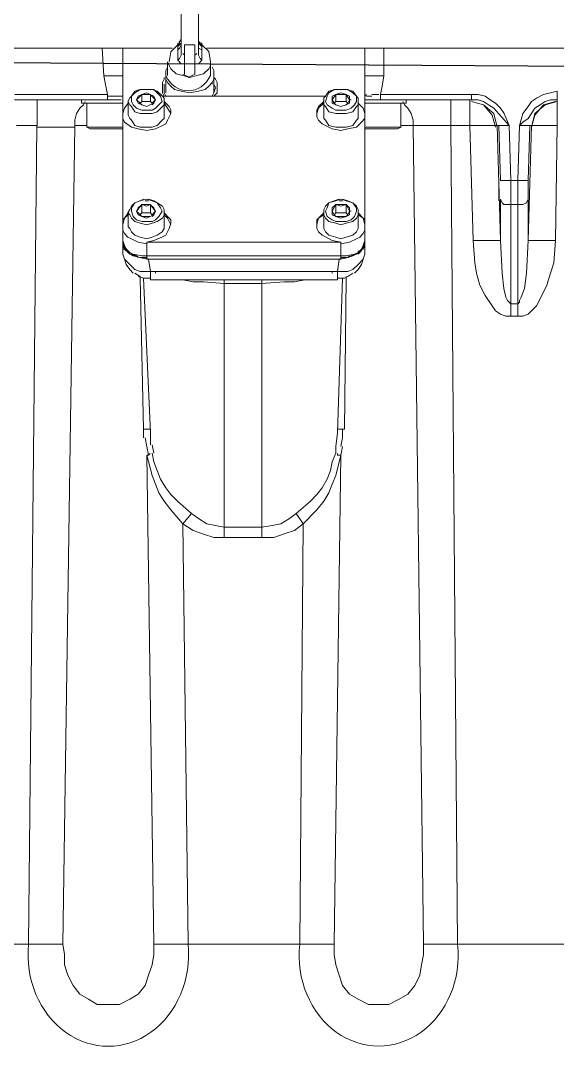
# Model space of a CAD drawing. Header units: inches. Extents: x 16065 to 240872, y 14603 to 37076.
# Drawn here: x 31648 to 31866.3, y 18579.4 to 19001.5 of the extents above; entities that cross this region are included whole.
import ezdxf

# ---------------------------------------------------------------- set-up
doc = ezdxf.new("R2010")
doc.units = ezdxf.units.IN
doc.header["$MEASUREMENT"] = 0
doc.linetypes.add('HIDDEN2', pattern=[0.1875, 0.125, -0.0625])
doc.layers.add('1', color=3, linetype='Continuous')
doc.layers.add('Dim', color=6, linetype='Continuous', lineweight=13)
doc.layers.add('hatch', color=8, linetype='Continuous', lineweight=9)
doc.styles.get("Standard").update_dxf_attribs({"font": 'arial.ttf'})
doc.dimstyles.get("Standard").update_dxf_attribs({"dimtxt": 0.18, "dimasz": 0.18, "dimexe": 0.18, "dimexo": 0.0625, "dimgap": 0.09, "dimtad": 0, "dimtih": 1, "dimtoh": 1, "dimdec": 4, "dimzin": 0, "dimdsep": 46, "dimtxsty": 'Standard', "dimcen": 0.09, "dimadec": 0, "dimazin": 0, "dimtfac": 1, "dimtdec": 4, "dimtofl": 0, "dimtmove": 0, "dimatfit": 3, "dimfxl": 1, "dimtolj": 1, "dimtzin": 0, "dimarcsym": 0})

# ---------------------------------------------------------------- blocks, each defined once
blk = doc.blocks.new('5')
at = {"layer": '1', "lineweight": 9}
for p, q in [((226.13024, -22.16889), (226.13024, -22.13714)), ((226.13659, -22.13714), (226.13659, -22.16889)), ((226.13024, -22.16191), (226.13024, -22.16254)), ((226.13024, -22.16254), (226.13024, -22.16317)), ((226.13659, -22.16254), (226.13659, -22.16191)), ((226.13659, -22.16317), (226.13659, -22.16254)), ((226.10103, -22.16637), (225.45897, -22.16637)), ((225.57644, -22.16637), (226.12707, -22.16637)), ((226.10167, -22.17651), (226.10103, -22.16637)), ((226.10801, -22.16637), (226.10864, -22.16637)), ((226.10864, -22.16637), (226.10864, -22.19048)), ((226.12897, -22.16507), (226.12643, -22.16764)), ((226.13024, -22.16445), (226.12897, -22.16506)), ((226.1296, -22.16446), (226.12897, -22.16446)), ((226.12897, -22.16446), (226.12897, -22.16507)), ((226.12897, -22.16572), (226.13024, -22.16446)), ((226.12897, -22.16507), (226.12897, -22.16507)), ((226.12897, -22.16701), (226.12897, -22.16572)), ((226.1296, -22.16638), (226.12897, -22.16701)), ((226.13024, -22.16317), (226.1296, -22.16381)), ((226.1296, -22.16381), (226.1296, -22.16446)), ((226.13024, -22.16507), (226.1296, -22.16638)), ((226.13024, -22.16445), (226.13024, -22.16445)), ((226.13024, -22.16445), (226.13024, -22.16445)), ((226.1315, -22.16507), (226.13342, -22.16507)), ((226.13151, -22.16507), (226.13151, -22.1759)), ((226.13342, -22.16507), (226.13532, -22.16507)), ((226.13532, -22.16507), (226.13532, -22.1759)), ((226.13659, -22.1638), (226.13659, -22.16317)), ((226.13724, -22.16446), (226.13659, -22.1638)), ((226.13659, -22.16445), (226.13659, -22.16445)), ((226.13659, -22.16445), (226.13659, -22.16445)), ((226.13659, -22.16445), (226.13787, -22.16572)), ((226.13659, -22.16445), (226.13659, -22.16445)), ((226.13659, -22.16446), (226.13786, -22.16507)), ((226.13659, -22.16507), (226.13659, -22.16638)), ((226.13659, -22.16638), (226.13787, -22.16701)), ((226.13786, -22.16446), (226.13724, -22.16446)), ((226.13786, -22.16507), (226.13786, -22.16446)), ((226.13786, -22.16507), (226.13786, -22.16507)), ((226.13787, -22.16508), (226.14041, -22.16763)), ((226.13787, -22.16572), (226.13787, -22.167)), ((226.13977, -22.16637), (226.53352, -22.16637)), ((226.1982, -22.19049), (226.1982, -22.16637)), ((226.1982, -22.16637), (226.1982, -22.16637)), ((226.20519, -22.17651), (226.20519, -22.16637)), ((226.74309, -22.16637), (226.2052, -22.16637)), ((226.12643, -22.16764), (226.12579, -22.17141)), ((226.12897, -22.1708), (226.12897, -22.16701)), ((226.12897, -22.17081), (226.1296, -22.17017)), ((226.1296, -22.17017), (226.13024, -22.16889)), ((226.13024, -22.16889), (226.13024, -22.16889)), ((226.13087, -22.16825), (226.13152, -22.16888)), ((226.13532, -22.16889), (226.13596, -22.16825)), ((226.13659, -22.16889), (226.13659, -22.16889)), ((226.13659, -22.16889), (226.13724, -22.17017)), ((226.13724, -22.17017), (226.13786, -22.1708)), ((226.13786, -22.167), (226.13786, -22.1708)), ((226.14041, -22.16763), (226.14104, -22.17142)), ((226.12516, -22.17335), (226.12451, -22.17461)), ((226.12579, -22.17271), (226.12516, -22.17142)), ((226.12516, -22.17142), (226.12516, -22.1765)), ((226.12643, -22.17397), (226.12579, -22.17271)), ((226.12833, -22.17589), (226.12643, -22.17397)), ((226.13024, -22.17208), (226.12897, -22.17079)), ((226.13151, -22.17208), (226.13024, -22.17208)), ((226.13659, -22.17209), (226.13532, -22.17209)), ((226.13786, -22.1708), (226.13659, -22.17209)), ((226.14041, -22.17397), (226.1385, -22.17589)), ((226.14104, -22.17271), (226.14041, -22.17397)), ((226.14104, -22.17142), (226.14104, -22.17651)), ((226.14104, -22.17142), (226.14104, -22.17271)), ((226.14167, -22.17334), (226.14232, -22.17461)), ((226.10863, -22.17651), (226.10167, -22.17651)), ((226.10167, -22.17651), (226.10231, -22.18034)), ((226.12326, -22.17906), (226.1239, -22.17778)), ((226.1239, -22.17778), (226.1239, -22.17714)), ((226.12451, -22.17461), (226.12451, -22.17651)), ((226.12451, -22.17651), (226.12451, -22.17777)), ((226.12451, -22.17777), (226.12516, -22.17906)), ((226.12452, -22.17651), (226.12452, -22.18287)), ((226.13087, -22.1765), (226.12833, -22.17589)), ((226.13087, -22.1759), (226.13342, -22.17714)), ((226.13341, -22.17713), (226.13087, -22.1765)), ((226.13278, -22.17714), (226.13532, -22.1759)), ((226.13597, -22.1765), (226.13341, -22.17713)), ((226.1385, -22.17589), (226.13597, -22.1765)), ((226.14167, -22.17906), (226.14231, -22.17777)), ((226.14231, -22.17777), (226.14231, -22.17651)), ((226.14232, -22.17461), (226.14232, -22.17651)), ((226.14232, -22.17651), (226.14232, -22.18287)), ((226.14232, -22.17714), (226.14294, -22.17777)), ((226.14294, -22.17777), (226.14359, -22.17906)), ((226.19821, -22.17651), (226.20519, -22.17651)), ((226.20456, -22.18034), (226.20519, -22.17651)), ((226.10231, -22.18034), (226.10292, -22.1835)), ((226.11499, -22.18158), (226.11308, -22.18223)), ((226.115, -22.18158), (226.11308, -22.18287)), ((226.11754, -22.18158), (226.11499, -22.18158)), ((226.11627, -22.18158), (226.115, -22.18158)), ((226.11753, -22.18158), (226.11691, -22.18158)), ((226.11818, -22.18158), (226.11753, -22.18158)), ((226.11944, -22.18159), (226.11754, -22.18159)), ((226.12008, -22.18158), (226.11819, -22.18158)), ((226.12136, -22.18224), (226.11944, -22.18159)), ((226.12136, -22.18287), (226.12008, -22.18158)), ((226.12326, -22.18096), (226.12326, -22.17906)), ((226.12326, -22.18286), (226.12326, -22.18096)), ((226.12389, -22.18286), (226.12389, -22.18096)), ((226.1239, -22.18095), (226.1239, -22.17969)), ((226.12516, -22.17906), (226.12643, -22.18034)), ((226.12643, -22.18034), (226.1277, -22.18159)), ((226.1277, -22.18159), (226.13024, -22.18224)), ((226.1366, -22.18224), (226.13913, -22.18159)), ((226.13913, -22.18159), (226.14042, -22.18034)), ((226.14042, -22.18034), (226.14167, -22.17906)), ((226.14168, -22.1797), (226.14168, -22.17906)), ((226.14294, -22.18095), (226.14231, -22.18287)), ((226.14232, -22.1797), (226.14294, -22.18096)), ((226.14359, -22.17906), (226.14359, -22.18096)), ((226.14359, -22.18096), (226.14359, -22.18286)), ((226.18678, -22.18158), (226.18485, -22.18287)), ((226.18738, -22.18158), (226.18486, -22.18223)), ((226.18868, -22.18158), (226.18678, -22.18158)), ((226.1893, -22.18158), (226.18738, -22.18158)), ((226.18929, -22.18158), (226.18868, -22.18158)), ((226.18994, -22.18158), (226.18929, -22.18158)), ((226.19122, -22.18159), (226.1893, -22.18159)), ((226.19185, -22.18158), (226.18993, -22.18158)), ((226.19374, -22.18224), (226.19122, -22.18159)), ((226.19375, -22.18287), (226.19185, -22.18158)), ((226.20392, -22.1835), (226.20456, -22.18034)), ((226.10801, -22.18541), (226.06863, -22.18541)), ((226.10293, -22.1835), (226.06864, -22.1835)), ((226.0769, -22.19494), (226.0769, -22.18541)), ((226.09341, -22.18541), (226.09276, -22.18541)), ((226.09341, -22.18541), (226.09341, -22.18667)), ((226.09341, -22.18541), (226.09341, -22.18541)), ((226.10548, -22.18414), (226.10292, -22.18414)), ((226.10293, -22.18541), (226.10293, -22.18351)), ((226.10801, -22.18414), (226.10549, -22.18414)), ((226.10864, -22.18414), (226.10801, -22.18414)), ((226.11118, -22.18476), (226.11055, -22.18603)), ((226.11183, -22.18415), (226.11118, -22.18476)), ((226.11308, -22.18223), (226.11183, -22.18415)), ((226.11308, -22.18287), (226.11183, -22.18415)), ((226.11183, -22.18415), (226.11183, -22.18603)), ((226.11373, -22.18541), (226.11565, -22.18351)), ((226.11436, -22.18414), (226.11373, -22.18541)), ((226.11373, -22.18541), (226.11373, -22.18541)), ((226.11373, -22.18541), (226.11373, -22.18541)), ((226.11436, -22.18667), (226.11373, -22.18541)), ((226.11373, -22.18541), (226.115, -22.18667)), ((226.11565, -22.18351), (226.11436, -22.18414)), ((226.11564, -22.1835), (226.11754, -22.18287)), ((226.11564, -22.1835), (226.11564, -22.1835)), ((226.11564, -22.1835), (226.11564, -22.18603)), ((226.11564, -22.1835), (226.11564, -22.1835)), ((226.11754, -22.1835), (226.11564, -22.1835)), ((226.11754, -22.18287), (226.11881, -22.1835)), ((226.11881, -22.1835), (226.11754, -22.1835)), ((226.11881, -22.1835), (226.12008, -22.18415)), ((226.12072, -22.18541), (226.11881, -22.18351)), ((226.11882, -22.1835), (226.11882, -22.1835)), ((226.11882, -22.1835), (226.11882, -22.1835)), ((226.11882, -22.1835), (226.11882, -22.18603)), ((226.12072, -22.18541), (226.11945, -22.18667)), ((226.12008, -22.18415), (226.12073, -22.18542)), ((226.12073, -22.18542), (226.12008, -22.18668)), ((226.12072, -22.18541), (226.12072, -22.18541)), ((226.12072, -22.18541), (226.12072, -22.18541)), ((226.12326, -22.18414), (226.12136, -22.18224)), ((226.12261, -22.18415), (226.12136, -22.18287)), ((226.12325, -22.18603), (226.12261, -22.18415)), ((226.1239, -22.18414), (226.12326, -22.18286)), ((226.12326, -22.18414), (226.18359, -22.18414)), ((226.1239, -22.18477), (226.12326, -22.18414)), ((226.12452, -22.18414), (226.12389, -22.18286)), ((226.1239, -22.18604), (226.1239, -22.18477)), ((226.13024, -22.18224), (226.13341, -22.18287)), ((226.13341, -22.18287), (226.1366, -22.18224)), ((226.14231, -22.18287), (226.14169, -22.18413)), ((226.14359, -22.18286), (226.14232, -22.18414)), ((226.18359, -22.18415), (226.18294, -22.18476)), ((226.18294, -22.18476), (226.18294, -22.18603)), ((226.18486, -22.18223), (226.18359, -22.18415)), ((226.18422, -22.18415), (226.18359, -22.18603)), ((226.18485, -22.18287), (226.18422, -22.18415)), ((226.18612, -22.18541), (226.18739, -22.18351)), ((226.18739, -22.18351), (226.18612, -22.18414)), ((226.18612, -22.18414), (226.18612, -22.18541)), ((226.18612, -22.18541), (226.18612, -22.18541)), ((226.18612, -22.18541), (226.18612, -22.18541)), ((226.18612, -22.18667), (226.18612, -22.18541)), ((226.18612, -22.18541), (226.18679, -22.18667)), ((226.18739, -22.1835), (226.18931, -22.18287)), ((226.18739, -22.1835), (226.18739, -22.1835)), ((226.18739, -22.1835), (226.18739, -22.1835)), ((226.18739, -22.1835), (226.18739, -22.18603)), ((226.18931, -22.1835), (226.18739, -22.1835)), ((226.18931, -22.18287), (226.19123, -22.1835)), ((226.19123, -22.1835), (226.18931, -22.1835)), ((226.19122, -22.1835), (226.19122, -22.1835)), ((226.19122, -22.1835), (226.19122, -22.1835)), ((226.19122, -22.1835), (226.19122, -22.18603)), ((226.19122, -22.18351), (226.19248, -22.18541)), ((226.19123, -22.1835), (226.19248, -22.18415)), ((226.19247, -22.18541), (226.19185, -22.18667)), ((226.19311, -22.18541), (226.19247, -22.18541)), ((226.19248, -22.18415), (226.19248, -22.18542)), ((226.19248, -22.18541), (226.19312, -22.18541)), ((226.19248, -22.18542), (226.19248, -22.18668)), ((226.19502, -22.18414), (226.19374, -22.18224)), ((226.19502, -22.18415), (226.19375, -22.18287)), ((226.19566, -22.18477), (226.19502, -22.18414)), ((226.19502, -22.18603), (226.19502, -22.18415)), ((226.19566, -22.18604), (226.19566, -22.18477)), ((226.19883, -22.1835), (226.1982, -22.18414)), ((226.1982, -22.18541), (226.23757, -22.18541)), ((226.20073, -22.18414), (226.19883, -22.18414)), ((226.20328, -22.1835), (226.20072, -22.1835)), ((226.20392, -22.1854), (226.20392, -22.1835)), ((226.20392, -22.1835), (226.23694, -22.1835)), ((226.21407, -22.18541), (226.21344, -22.18541)), ((226.21345, -22.18667), (226.21345, -22.18541)), ((226.21345, -22.18541), (226.21345, -22.18541)), ((226.22995, -22.18541), (226.22995, -22.19494)), ((226.23694, -22.1835), (226.23757, -22.1835)), ((226.23694, -22.18541), (226.23694, -22.19494)), ((226.24013, -22.1835), (226.23757, -22.1835)), ((226.23757, -22.1835), (226.23757, -22.1854)), ((226.23757, -22.18541), (226.24013, -22.18541)), ((226.24266, -22.18414), (226.24013, -22.1835)), ((226.24013, -22.18541), (226.24201, -22.18604)), ((226.24457, -22.1854), (226.24266, -22.18414)), ((226.24647, -22.18667), (226.24457, -22.1854)), ((226.2617, -22.18477), (226.2598, -22.18603)), ((226.26424, -22.1835), (226.2617, -22.18477)), ((226.2668, -22.18287), (226.26424, -22.1835)), ((226.2668, -22.18541), (226.26489, -22.18604)), ((226.26933, -22.18224), (226.2668, -22.18287)), ((226.26933, -22.18541), (226.2668, -22.18541)), ((226.26933, -22.18541), (226.26933, -22.18225)), ((226.26933, -22.19494), (226.26933, -22.18541)), ((226.09276, -22.18859), (226.09151, -22.19048)), ((226.09405, -22.18732), (226.09276, -22.18859)), ((226.09341, -22.18667), (226.10865, -22.18667)), ((226.09468, -22.18604), (226.09405, -22.18732)), ((226.09531, -22.19557), (226.09531, -22.18667)), ((226.09531, -22.18667), (226.09531, -22.19557)), ((226.10864, -22.19048), (226.10928, -22.18858)), ((226.10928, -22.18858), (226.11056, -22.18667)), ((226.11056, -22.19111), (226.11056, -22.18603)), ((226.11056, -22.18604), (226.11118, -22.18732)), ((226.11118, -22.18732), (226.11183, -22.18793)), ((226.11183, -22.18603), (226.11246, -22.18731)), ((226.11183, -22.18793), (226.11308, -22.18987)), ((226.11246, -22.18731), (226.11373, -22.18858)), ((226.11373, -22.18858), (226.11564, -22.18921)), ((226.11565, -22.18731), (226.11436, -22.18667)), ((226.11564, -22.18604), (226.11499, -22.18667)), ((226.115, -22.18667), (226.11565, -22.18731)), ((226.11564, -22.18731), (226.11564, -22.18731)), ((226.11564, -22.18731), (226.11564, -22.18731)), ((226.11754, -22.18795), (226.11564, -22.18731)), ((226.11564, -22.18731), (226.11754, -22.18795)), ((226.11564, -22.18921), (226.11754, -22.18921)), ((226.11882, -22.18604), (226.11565, -22.18604)), ((226.11881, -22.18731), (226.11754, -22.18795)), ((226.11754, -22.18795), (226.11881, -22.18731)), ((226.11754, -22.18921), (226.11944, -22.18921)), ((226.12008, -22.18668), (226.11881, -22.18731)), ((226.11945, -22.18667), (226.11882, -22.18604)), ((226.11882, -22.18731), (226.11882, -22.18731)), ((226.11882, -22.18731), (226.11882, -22.18731)), ((226.11944, -22.18921), (226.12073, -22.18858)), ((226.11945, -22.18731), (226.12009, -22.18668)), ((226.12073, -22.18858), (226.12198, -22.18731)), ((226.12135, -22.18987), (226.12327, -22.18793)), ((226.12198, -22.18731), (226.12325, -22.18603)), ((226.12327, -22.18793), (226.12389, -22.18732)), ((226.12389, -22.18732), (226.12389, -22.18603)), ((226.1239, -22.19111), (226.1239, -22.18603)), ((226.1258, -22.18793), (226.1239, -22.18604)), ((226.1239, -22.18667), (226.12516, -22.18858)), ((226.12516, -22.18858), (226.12643, -22.19048)), ((226.12642, -22.1892), (226.1258, -22.18793)), ((226.12642, -22.19048), (226.12642, -22.1892)), ((226.18042, -22.1892), (226.18105, -22.18793)), ((226.18105, -22.18857), (226.18042, -22.19049)), ((226.18042, -22.19048), (226.18042, -22.1892)), ((226.18105, -22.18793), (226.18294, -22.18603)), ((226.18295, -22.18667), (226.18105, -22.18857)), ((226.18295, -22.19111), (226.18295, -22.18603)), ((226.18295, -22.18604), (226.18295, -22.18732)), ((226.18295, -22.18732), (226.18359, -22.18793)), ((226.18359, -22.18603), (226.18422, -22.18731)), ((226.18359, -22.18793), (226.18486, -22.18987)), ((226.18422, -22.18731), (226.18612, -22.18858)), ((226.18739, -22.18731), (226.18612, -22.18667)), ((226.18612, -22.18858), (226.18739, -22.18921)), ((226.18678, -22.18667), (226.18739, -22.18731)), ((226.18739, -22.18604), (226.18679, -22.18667)), ((226.19122, -22.18604), (226.18738, -22.18604)), ((226.18739, -22.18731), (226.18739, -22.18731)), ((226.18739, -22.18731), (226.18739, -22.18731)), ((226.18931, -22.18795), (226.18739, -22.18731)), ((226.18739, -22.18731), (226.18931, -22.18795)), ((226.18739, -22.18921), (226.18931, -22.18921)), ((226.19123, -22.18731), (226.18931, -22.18795)), ((226.18931, -22.18795), (226.19123, -22.18731)), ((226.18931, -22.18921), (226.19122, -22.18921)), ((226.19185, -22.18667), (226.19122, -22.18604)), ((226.19122, -22.18731), (226.19184, -22.18668)), ((226.19122, -22.18731), (226.19122, -22.18731)), ((226.19122, -22.18731), (226.19122, -22.18731)), ((226.19122, -22.18921), (226.19312, -22.18858)), ((226.19248, -22.18668), (226.19123, -22.18731)), ((226.19312, -22.18858), (226.19439, -22.18731)), ((226.19376, -22.18987), (226.19503, -22.18793)), ((226.19439, -22.18731), (226.19502, -22.18603)), ((226.19503, -22.18793), (226.19566, -22.18732)), ((226.19566, -22.18603), (226.19566, -22.19111)), ((226.19566, -22.18732), (226.19566, -22.18603)), ((226.19566, -22.18667), (226.19756, -22.18857)), ((226.19756, -22.18857), (226.1982, -22.19049)), ((226.1982, -22.18667), (226.21346, -22.18667)), ((226.21153, -22.19557), (226.21153, -22.18667)), ((226.21153, -22.18667), (226.21153, -22.19557)), ((226.21216, -22.18604), (226.21281, -22.18732)), ((226.21281, -22.18732), (226.21408, -22.18859)), ((226.21408, -22.18859), (226.21535, -22.19048)), ((226.24201, -22.18731), (226.23757, -22.18604)), ((226.23757, -22.18604), (226.24201, -22.18731)), ((226.24201, -22.18604), (226.24391, -22.18731)), ((226.2452, -22.19112), (226.24201, -22.18731)), ((226.24201, -22.18731), (226.24582, -22.19049)), ((226.24391, -22.18731), (226.24582, -22.18857)), ((226.24582, -22.18857), (226.25155, -22.19494)), ((226.24837, -22.18858), (226.24647, -22.18667)), ((226.24964, -22.19048), (226.24837, -22.18858)), ((226.25853, -22.18795), (226.25663, -22.19048)), ((226.2598, -22.18603), (226.25853, -22.18795)), ((226.26107, -22.18857), (226.25853, -22.19241)), ((226.26297, -22.18731), (226.26107, -22.18857)), ((226.26424, -22.18732), (226.26107, -22.19112)), ((226.26489, -22.18732), (226.26107, -22.19048)), ((226.26489, -22.18604), (226.26297, -22.18731)), ((226.26868, -22.18604), (226.26424, -22.18732)), ((226.26933, -22.18604), (226.26489, -22.18732)), ((226.09151, -22.19048), (226.09086, -22.19303)), ((226.09086, -22.19303), (226.09086, -22.19493)), ((226.10864, -22.19048), (226.10864, -22.19111)), ((226.10864, -22.19048), (226.10864, -22.19048)), ((226.10864, -22.23682), (226.10864, -22.19049)), ((226.10865, -22.1924), (226.10865, -22.19048)), ((226.10927, -22.19367), (226.10865, -22.1924)), ((226.11118, -22.1924), (226.11056, -22.19111)), ((226.11183, -22.19303), (226.11118, -22.1924)), ((226.11308, -22.19495), (226.11183, -22.19303)), ((226.11308, -22.18987), (226.115, -22.19048)), ((226.115, -22.19048), (226.11754, -22.19048)), ((226.11754, -22.19048), (226.11945, -22.19048)), ((226.11945, -22.19048), (226.12135, -22.18987)), ((226.12325, -22.19303), (226.12135, -22.19495)), ((226.1239, -22.1924), (226.12325, -22.19303)), ((226.1239, -22.19111), (226.1239, -22.1924)), ((226.12516, -22.19303), (226.12451, -22.1943)), ((226.12578, -22.19177), (226.12516, -22.19303)), ((226.12643, -22.19048), (226.12578, -22.19177)), ((226.12643, -22.19048), (226.12643, -22.19048)), ((226.18042, -22.19048), (226.18042, -22.19048)), ((226.18042, -22.19177), (226.18042, -22.19048)), ((226.18104, -22.19303), (226.18042, -22.19177)), ((226.18233, -22.1943), (226.18104, -22.19303)), ((226.18295, -22.1924), (226.18295, -22.19111)), ((226.18359, -22.19303), (226.18295, -22.1924)), ((226.18486, -22.19495), (226.18359, -22.19303)), ((226.18486, -22.18987), (226.18739, -22.19048)), ((226.18739, -22.19048), (226.1893, -22.19048)), ((226.1893, -22.19048), (226.19122, -22.19048)), ((226.19122, -22.19048), (226.19376, -22.18987)), ((226.19502, -22.19303), (226.19374, -22.19495)), ((226.19566, -22.1924), (226.19502, -22.19303)), ((226.19566, -22.19111), (226.19566, -22.1924)), ((226.1982, -22.1924), (226.19693, -22.19367)), ((226.1982, -22.19048), (226.1982, -22.19048)), ((226.1982, -22.19111), (226.1982, -22.19048)), ((226.1982, -22.19048), (226.1982, -22.1924)), ((226.1982, -22.23682), (226.1982, -22.19049)), ((226.21535, -22.19048), (226.21599, -22.19303)), ((226.21599, -22.19303), (226.21599, -22.19493)), ((226.24647, -22.19557), (226.2452, -22.19112)), ((226.24582, -22.19049), (226.24709, -22.19557)), ((226.25155, -22.19493), (226.24964, -22.19048)), ((226.25663, -22.19048), (226.25534, -22.19495)), ((226.25853, -22.19241), (226.25663, -22.19367)), ((226.26107, -22.19048), (226.2598, -22.19556)), ((226.26107, -22.19112), (226.2598, -22.19556)), ((226.06928, -22.19494), (226.07691, -22.19494)), ((226.07372, -22.49781), (226.07689, -22.19493)), ((226.09086, -22.19557), (226.07689, -22.19557)), ((226.08642, -22.49782), (226.09086, -22.19493)), ((226.09531, -22.19494), (226.09087, -22.19494)), ((226.10864, -22.19557), (226.0953, -22.19557)), ((226.09658, -22.19619), (226.09531, -22.19556)), ((226.10864, -22.19619), (226.09659, -22.19619)), ((226.11183, -22.19556), (226.10927, -22.19367)), ((226.11436, -22.19619), (226.11183, -22.19556)), ((226.115, -22.19556), (226.11308, -22.19495)), ((226.11755, -22.19683), (226.11436, -22.19619)), ((226.11754, -22.19556), (226.115, -22.19556)), ((226.11944, -22.19556), (226.11754, -22.19556)), ((226.12072, -22.19619), (226.11755, -22.19683)), ((226.12135, -22.19495), (226.11944, -22.19556)), ((226.12326, -22.19493), (226.12072, -22.19619)), ((226.12451, -22.1943), (226.12326, -22.19493)), ((226.1836, -22.19493), (226.18233, -22.1943)), ((226.18613, -22.19619), (226.1836, -22.19493)), ((226.18739, -22.19556), (226.18486, -22.19495)), ((226.1893, -22.19683), (226.18613, -22.19619)), ((226.1893, -22.19556), (226.18739, -22.19556)), ((226.19122, -22.19556), (226.1893, -22.19556)), ((226.19184, -22.19619), (226.1893, -22.19683)), ((226.19374, -22.19495), (226.19122, -22.19556)), ((226.19503, -22.19556), (226.19184, -22.19619)), ((226.19693, -22.19367), (226.19503, -22.19556)), ((226.21153, -22.19557), (226.19819, -22.19557)), ((226.21026, -22.19619), (226.19819, -22.19619)), ((226.21154, -22.19556), (226.21026, -22.19619)), ((226.21599, -22.19494), (226.21153, -22.19494)), ((226.22995, -22.19494), (226.21598, -22.19494)), ((226.2198, -22.49782), (226.21599, -22.19494)), ((226.23249, -22.49782), (226.22995, -22.19494)), ((226.23694, -22.19494), (226.22996, -22.19494)), ((226.2471, -22.19494), (226.23694, -22.19494)), ((226.23822, -22.23746), (226.23695, -22.19494)), ((226.24773, -22.19494), (226.2471, -22.19494)), ((226.24837, -22.23746), (226.2471, -22.19494)), ((226.24837, -22.21526), (226.24773, -22.19494)), ((226.24773, -22.19494), (226.24773, -22.19494)), ((226.24773, -22.19494), (226.24837, -22.19494)), ((226.24837, -22.19494), (226.24964, -22.19494)), ((226.24964, -22.19494), (226.25156, -22.19494)), ((226.25155, -22.19494), (226.25218, -22.21526)), ((226.25535, -22.19494), (226.25472, -22.21526)), ((226.25663, -22.19367), (226.25534, -22.19494)), ((226.25535, -22.19494), (226.25726, -22.19494)), ((226.25726, -22.19494), (226.25791, -22.19494)), ((226.25791, -22.19494), (226.25853, -22.19494)), ((226.25853, -22.23746), (226.2598, -22.19494)), ((226.25853, -22.21526), (226.25916, -22.19494)), ((226.25853, -22.19494), (226.25916, -22.19494)), ((226.2598, -22.19494), (226.25916, -22.19494)), ((226.2598, -22.19494), (226.26933, -22.19494)), ((226.26933, -22.19494), (226.26868, -22.23746)), ((226.24773, -22.22284), (226.24773, -22.21526)), ((226.25217, -22.21526), (226.24838, -22.21526)), ((226.25217, -22.22478), (226.25217, -22.21525)), ((226.25472, -22.21526), (226.25218, -22.21526)), ((226.25853, -22.21526), (226.25472, -22.21526)), ((226.25472, -22.21526), (226.25472, -22.22479)), ((226.25853, -22.22285), (226.25853, -22.21526)), ((226.11308, -22.22351), (226.11183, -22.22478)), ((226.11308, -22.22351), (226.11183, -22.22539)), ((226.11499, -22.22284), (226.11308, -22.22351)), ((226.115, -22.22284), (226.11308, -22.22351)), ((226.11754, -22.22221), (226.11499, -22.22284)), ((226.11627, -22.22221), (226.115, -22.22284)), ((226.11753, -22.22284), (226.11691, -22.22284)), ((226.11818, -22.22284), (226.11753, -22.22284)), ((226.11944, -22.22284), (226.11754, -22.22221)), ((226.12008, -22.22284), (226.11819, -22.22221)), ((226.12136, -22.22352), (226.11944, -22.22284)), ((226.12136, -22.22351), (226.12008, -22.22284)), ((226.12261, -22.22539), (226.12136, -22.22351)), ((226.12326, -22.22478), (226.12136, -22.22352)), ((226.18486, -22.22351), (226.18359, -22.22478)), ((226.18485, -22.22351), (226.18422, -22.22539)), ((226.18678, -22.22284), (226.18485, -22.22351)), ((226.18738, -22.22284), (226.18486, -22.22351)), ((226.18868, -22.22221), (226.18678, -22.22284)), ((226.1893, -22.22221), (226.18738, -22.22284)), ((226.18929, -22.22284), (226.18868, -22.22284)), ((226.18994, -22.22284), (226.18929, -22.22284)), ((226.19122, -22.22284), (226.1893, -22.22221)), ((226.19185, -22.22284), (226.18993, -22.22221)), ((226.19374, -22.22352), (226.19122, -22.22284)), ((226.19375, -22.22351), (226.19185, -22.22284)), ((226.19502, -22.22478), (226.19374, -22.22352)), ((226.19502, -22.22539), (226.19375, -22.22351)), ((226.24837, -22.22221), (226.24837, -22.23747)), ((226.249, -22.22353), (226.24838, -22.2222)), ((226.24963, -22.22414), (226.249, -22.22353)), ((226.25664, -22.22414), (226.25791, -22.22353)), ((226.25791, -22.22353), (226.25853, -22.2222)), ((226.25853, -22.23746), (226.25853, -22.2222)), ((226.10928, -22.22922), (226.11056, -22.22728)), ((226.11118, -22.22604), (226.11055, -22.22729)), ((226.11056, -22.2324), (226.11056, -22.22729)), ((226.11056, -22.22729), (226.11118, -22.22796)), ((226.11183, -22.22478), (226.11118, -22.22604)), ((226.11183, -22.22539), (226.11183, -22.22667)), ((226.11183, -22.22667), (226.11246, -22.22859)), ((226.11373, -22.22667), (226.11565, -22.22414)), ((226.11436, -22.22539), (226.11373, -22.22667)), ((226.11373, -22.22667), (226.11373, -22.22667)), ((226.11373, -22.22667), (226.11373, -22.22667)), ((226.11436, -22.22798), (226.11373, -22.22667)), ((226.11373, -22.22667), (226.115, -22.22798)), ((226.11565, -22.22414), (226.11436, -22.22539)), ((226.11564, -22.22729), (226.11499, -22.22796)), ((226.11564, -22.22414), (226.11564, -22.22414)), ((226.11564, -22.22414), (226.11564, -22.22728)), ((226.11564, -22.22414), (226.11564, -22.22414)), ((226.11564, -22.22414), (226.11754, -22.22414)), ((226.11754, -22.22477), (226.11564, -22.22414)), ((226.11882, -22.22729), (226.11565, -22.22729)), ((226.11754, -22.22414), (226.11881, -22.22414)), ((226.11881, -22.22414), (226.11754, -22.22477)), ((226.11881, -22.22414), (226.12008, -22.22541)), ((226.12072, -22.22667), (226.11881, -22.22414)), ((226.11882, -22.22414), (226.11882, -22.22414)), ((226.11882, -22.22414), (226.11882, -22.22414)), ((226.11882, -22.22414), (226.11882, -22.22728)), ((226.11945, -22.22797), (226.11882, -22.2273)), ((226.12072, -22.22666), (226.11945, -22.22797)), ((226.12008, -22.22541), (226.12073, -22.22667)), ((226.12073, -22.22667), (226.12008, -22.22798)), ((226.12072, -22.22667), (226.12072, -22.22667)), ((226.12072, -22.22667), (226.12072, -22.22667)), ((226.12198, -22.22859), (226.12325, -22.22667)), ((226.12325, -22.22667), (226.12261, -22.22539)), ((226.1239, -22.22603), (226.12326, -22.22478)), ((226.12389, -22.22796), (226.12389, -22.22729)), ((226.1239, -22.22729), (226.1239, -22.22603)), ((226.1239, -22.2324), (226.1239, -22.22729)), ((226.1258, -22.22923), (226.1239, -22.22729)), ((226.18105, -22.22922), (226.18294, -22.22728)), ((226.18359, -22.22478), (226.18294, -22.22604)), ((226.18294, -22.22604), (226.18294, -22.22729)), ((226.18295, -22.2324), (226.18295, -22.22729)), ((226.18295, -22.22729), (226.18295, -22.22796)), ((226.18422, -22.22539), (226.18359, -22.22667)), ((226.18359, -22.22667), (226.18422, -22.22859)), ((226.18612, -22.22667), (226.18739, -22.22414)), ((226.18739, -22.22414), (226.18612, -22.22539)), ((226.18612, -22.22539), (226.18612, -22.22667)), ((226.18612, -22.22667), (226.18612, -22.22667)), ((226.18612, -22.22667), (226.18612, -22.22667)), ((226.18612, -22.22798), (226.18612, -22.22667)), ((226.18612, -22.22667), (226.18679, -22.22798)), ((226.18739, -22.22729), (226.18679, -22.22796)), ((226.19122, -22.22729), (226.18738, -22.22729)), ((226.18739, -22.22414), (226.18739, -22.22414)), ((226.18739, -22.22414), (226.18739, -22.22728)), ((226.18739, -22.22414), (226.18739, -22.22414)), ((226.18739, -22.22414), (226.18931, -22.22414)), ((226.18931, -22.22477), (226.18739, -22.22414)), ((226.18931, -22.22414), (226.19123, -22.22414)), ((226.19123, -22.22414), (226.18931, -22.22477)), ((226.19122, -22.22414), (226.19122, -22.22414)), ((226.19122, -22.22414), (226.19122, -22.22414)), ((226.19122, -22.22414), (226.19122, -22.22728)), ((226.19122, -22.22414), (226.19248, -22.22667)), ((226.19185, -22.22797), (226.19122, -22.2273)), ((226.19123, -22.22414), (226.19248, -22.22541)), ((226.19247, -22.22666), (226.19185, -22.22797)), ((226.19311, -22.22667), (226.19247, -22.22667)), ((226.19248, -22.22541), (226.19248, -22.22667)), ((226.19248, -22.22667), (226.19312, -22.22667)), ((226.19248, -22.22667), (226.19248, -22.22798)), ((226.19439, -22.22859), (226.19502, -22.22667)), ((226.19566, -22.22603), (226.19502, -22.22478)), ((226.19502, -22.22667), (226.19502, -22.22539)), ((226.19566, -22.22729), (226.19566, -22.22603)), ((226.19566, -22.22729), (226.19566, -22.2324)), ((226.19756, -22.22923), (226.19566, -22.22729)), ((226.19566, -22.22796), (226.19566, -22.22729)), ((226.25217, -22.22414), (226.24963, -22.22414)), ((226.25217, -22.26542), (226.25217, -22.22414)), ((226.25218, -22.22414), (226.25472, -22.22414)), ((226.25472, -22.22414), (226.25472, -22.26542)), ((226.25472, -22.22414), (226.25664, -22.22414)), ((226.10864, -22.22986), (226.10928, -22.22922)), ((226.10928, -22.22924), (226.10864, -22.23174)), ((226.10864, -22.23112), (226.10864, -22.22986)), ((226.10864, -22.23174), (226.10864, -22.23239)), ((226.11056, -22.22797), (226.10928, -22.22924)), ((226.11118, -22.22796), (226.11183, -22.22923)), ((226.11183, -22.22923), (226.11308, -22.23047)), ((226.11246, -22.22859), (226.11373, -22.22986)), ((226.11308, -22.23047), (226.115, -22.23113)), ((226.11373, -22.22986), (226.11564, -22.23049)), ((226.11565, -22.22859), (226.11436, -22.22798)), ((226.115, -22.22797), (226.11565, -22.22858)), ((226.115, -22.23113), (226.11754, -22.23174)), ((226.11564, -22.22859), (226.11564, -22.22859)), ((226.11564, -22.22859), (226.11564, -22.22859)), ((226.11754, -22.22922), (226.11564, -22.22859)), ((226.11564, -22.22859), (226.11754, -22.22859)), ((226.11564, -22.23049), (226.11754, -22.23049)), ((226.11881, -22.22859), (226.11754, -22.22922)), ((226.11754, -22.22859), (226.11881, -22.22859)), ((226.11754, -22.23049), (226.11944, -22.23049)), ((226.11754, -22.23174), (226.11945, -22.23113)), ((226.12008, -22.22798), (226.11881, -22.22859)), ((226.11882, -22.22859), (226.11882, -22.22859)), ((226.11882, -22.22859), (226.11882, -22.22859)), ((226.11944, -22.23049), (226.12073, -22.22986)), ((226.11945, -22.22859), (226.12009, -22.22798)), ((226.11945, -22.23113), (226.12135, -22.23047)), ((226.12073, -22.22986), (226.12198, -22.22859)), ((226.12135, -22.23047), (226.12327, -22.22923)), ((226.12327, -22.22923), (226.12389, -22.22796)), ((226.12516, -22.22923), (226.1239, -22.22796)), ((226.12643, -22.23174), (226.12516, -22.22923)), ((226.12643, -22.23112), (226.12578, -22.23304)), ((226.12642, -22.22986), (226.1258, -22.22923)), ((226.12642, -22.23113), (226.12642, -22.22986)), ((226.12643, -22.23174), (226.12643, -22.23174)), ((226.18042, -22.22986), (226.18105, -22.22922)), ((226.18105, -22.22924), (226.18042, -22.23174)), ((226.18042, -22.23112), (226.18042, -22.22986)), ((226.18042, -22.23304), (226.18042, -22.23112)), ((226.18042, -22.23174), (226.18042, -22.23174)), ((226.18295, -22.22797), (226.18105, -22.22924)), ((226.18295, -22.22796), (226.18359, -22.22923)), ((226.18359, -22.22923), (226.18486, -22.23047)), ((226.18422, -22.22859), (226.18612, -22.22986)), ((226.18486, -22.23047), (226.18739, -22.23113)), ((226.18739, -22.22859), (226.18612, -22.22798)), ((226.18612, -22.22986), (226.18739, -22.23049)), ((226.18678, -22.22797), (226.18739, -22.22858)), ((226.18739, -22.22859), (226.18739, -22.22859)), ((226.18739, -22.22859), (226.18739, -22.22859)), ((226.18931, -22.22922), (226.18739, -22.22859)), ((226.18739, -22.22859), (226.18931, -22.22859)), ((226.18739, -22.23049), (226.18931, -22.23049)), ((226.18739, -22.23113), (226.1893, -22.23174)), ((226.1893, -22.23174), (226.19122, -22.23113)), ((226.19123, -22.22859), (226.18931, -22.22922)), ((226.18931, -22.22859), (226.19123, -22.22859)), ((226.18931, -22.23049), (226.19122, -22.23049)), ((226.19122, -22.22859), (226.19184, -22.22798)), ((226.19122, -22.22859), (226.19122, -22.22859)), ((226.19122, -22.22859), (226.19122, -22.22859)), ((226.19122, -22.23049), (226.19312, -22.22986)), ((226.19122, -22.23113), (226.19376, -22.23047)), ((226.19248, -22.22798), (226.19123, -22.22859)), ((226.19312, -22.22986), (226.19439, -22.22859)), ((226.19376, -22.23047), (226.19503, -22.22923)), ((226.19503, -22.22923), (226.19566, -22.22796)), ((226.19755, -22.22923), (226.19566, -22.22796)), ((226.1982, -22.23174), (226.19755, -22.22923)), ((226.1982, -22.22986), (226.19756, -22.22923)), ((226.1982, -22.23113), (226.1982, -22.22986)), ((226.1982, -22.23174), (226.1982, -22.2324)), ((226.10864, -22.23366), (226.10864, -22.23239)), ((226.10928, -22.23492), (226.10864, -22.23366)), ((226.11055, -22.23619), (226.10928, -22.23492)), ((226.11118, -22.23303), (226.11056, -22.2324)), ((226.11183, -22.23429), (226.11118, -22.23303)), ((226.11308, -22.23554), (226.11183, -22.23429)), ((226.115, -22.23619), (226.11308, -22.23554)), ((226.12135, -22.23554), (226.11944, -22.23619)), ((226.12325, -22.23429), (226.12135, -22.23554)), ((226.1239, -22.23303), (226.12325, -22.23429)), ((226.12451, -22.23555), (226.12326, -22.23618)), ((226.1239, -22.2324), (226.1239, -22.23303)), ((226.12516, -22.23428), (226.12451, -22.23555)), ((226.12578, -22.23304), (226.12516, -22.23428)), ((226.18105, -22.23428), (226.18042, -22.23304)), ((226.18234, -22.23555), (226.18105, -22.23428)), ((226.18359, -22.23618), (226.18234, -22.23555)), ((226.18295, -22.23303), (226.18295, -22.2324)), ((226.18359, -22.23429), (226.18295, -22.23303)), ((226.18486, -22.23554), (226.18359, -22.23429)), ((226.18739, -22.23619), (226.18486, -22.23554)), ((226.19374, -22.23554), (226.19122, -22.23619)), ((226.19502, -22.23429), (226.19374, -22.23554)), ((226.19566, -22.23303), (226.19502, -22.23429)), ((226.19566, -22.2324), (226.19566, -22.23303)), ((226.19755, -22.23493), (226.19628, -22.23619)), ((226.1982, -22.23366), (226.19755, -22.23493)), ((226.1982, -22.2324), (226.1982, -22.23682)), ((226.1982, -22.2324), (226.1982, -22.23366)), ((226.10864, -22.23746), (226.10864, -22.23682)), ((226.10864, -22.23746), (226.10864, -22.23809)), ((226.10864, -22.23809), (226.10864, -22.23746)), ((226.10864, -22.23746), (226.10928, -22.23936)), ((226.10864, -22.24252), (226.10864, -22.2381)), ((226.10864, -22.2381), (226.10864, -22.23871)), ((226.10864, -22.23872), (226.10864, -22.2381)), ((226.10864, -22.2381), (226.10864, -22.23872)), ((226.10864, -22.23871), (226.10928, -22.23936)), ((226.10928, -22.24001), (226.10864, -22.23873)), ((226.10927, -22.24064), (226.10865, -22.23935)), ((226.10928, -22.23936), (226.10991, -22.24062)), ((226.11183, -22.23682), (226.11055, -22.23619)), ((226.11437, -22.2381), (226.11183, -22.23682)), ((226.11754, -22.23872), (226.11437, -22.2381)), ((226.11754, -22.23682), (226.115, -22.23619)), ((226.1893, -22.2381), (226.11753, -22.2381)), ((226.11944, -22.23619), (226.11754, -22.23682)), ((226.11754, -22.2381), (226.11754, -22.23871)), ((226.11754, -22.23871), (226.11754, -22.24444)), ((226.12009, -22.23747), (226.11755, -22.2381)), ((226.12326, -22.23618), (226.12009, -22.23747)), ((226.18613, -22.23747), (226.18359, -22.23618)), ((226.1893, -22.2381), (226.18613, -22.23747)), ((226.1893, -22.23682), (226.18739, -22.23619)), ((226.19122, -22.23619), (226.1893, -22.23682)), ((226.1893, -22.23871), (226.1893, -22.2381)), ((226.19247, -22.23811), (226.1893, -22.23872)), ((226.1893, -22.24444), (226.1893, -22.23871)), ((226.19503, -22.23682), (226.19247, -22.23811)), ((226.19628, -22.23619), (226.19503, -22.23682)), ((226.19756, -22.23935), (226.19693, -22.24063)), ((226.1982, -22.23872), (226.19755, -22.24002)), ((226.1982, -22.23935), (226.19755, -22.24064)), ((226.1982, -22.23747), (226.19756, -22.23935)), ((226.19756, -22.23935), (226.1982, -22.23872)), ((226.1982, -22.23683), (226.1982, -22.23746)), ((226.1982, -22.23746), (226.1982, -22.23809)), ((226.1982, -22.23809), (226.1982, -22.23746)), ((226.1982, -22.23746), (226.1982, -22.23809)), ((226.1982, -22.23872), (226.1982, -22.23809)), ((226.1982, -22.24252), (226.1982, -22.2381)), ((226.1982, -22.2381), (226.1982, -22.23871)), ((226.1982, -22.23871), (226.1982, -22.2381)), ((226.23884, -22.24572), (226.23822, -22.23746)), ((226.23822, -22.23746), (226.24837, -22.23746)), ((226.24837, -22.23746), (226.249, -22.24954)), ((226.25853, -22.23747), (226.25791, -22.24954)), ((226.26868, -22.23746), (226.25853, -22.23746)), ((226.26806, -22.24571), (226.26869, -22.23746)), ((226.10864, -22.24063), (226.10928, -22.24063)), ((226.10928, -22.24444), (226.10864, -22.24252)), ((226.10865, -22.24252), (226.10927, -22.24444)), ((226.10992, -22.24127), (226.10927, -22.24064)), ((226.11055, -22.24189), (226.10928, -22.24001)), ((226.10991, -22.24062), (226.11118, -22.24189)), ((226.10992, -22.24063), (226.10992, -22.24126)), ((226.10992, -22.24126), (226.11056, -22.24126)), ((226.11245, -22.24317), (226.11055, -22.24189)), ((226.11056, -22.24126), (226.11056, -22.2419)), ((226.11056, -22.24189), (226.11118, -22.24252)), ((226.11118, -22.24189), (226.11245, -22.24252)), ((226.11308, -22.24318), (226.11183, -22.24252)), ((226.11183, -22.24252), (226.11245, -22.24252)), ((226.11245, -22.24252), (226.11564, -22.24317)), ((226.11499, -22.24381), (226.11245, -22.24317)), ((226.11246, -22.24252), (226.11373, -22.24318)), ((226.11308, -22.24318), (226.11373, -22.24318)), ((226.11499, -22.24381), (226.11308, -22.24318)), ((226.11373, -22.24318), (226.11436, -22.24379)), ((226.11564, -22.24318), (226.11754, -22.24318)), ((226.1893, -22.24318), (226.11753, -22.24318)), ((226.11754, -22.24444), (226.11754, -22.24318)), ((226.19122, -22.24318), (226.1893, -22.24318)), ((226.1893, -22.24318), (226.1893, -22.24444)), ((226.19439, -22.24253), (226.19122, -22.24318)), ((226.19376, -22.24318), (226.19184, -22.2438)), ((226.19184, -22.2438), (226.19247, -22.24319)), ((226.19185, -22.24381), (226.19312, -22.24317)), ((226.19439, -22.24253), (226.19311, -22.24318)), ((226.19311, -22.24318), (226.19376, -22.24318)), ((226.19312, -22.24317), (226.19439, -22.24252)), ((226.19628, -22.24188), (226.19376, -22.24318)), ((226.19438, -22.24252), (226.19503, -22.24252)), ((226.19566, -22.24188), (226.19439, -22.24253)), ((226.19693, -22.24063), (226.19566, -22.24188)), ((226.19566, -22.24189), (226.19566, -22.24127)), ((226.19566, -22.24252), (226.19629, -22.24189)), ((226.19755, -22.24002), (226.19628, -22.24188)), ((226.19628, -22.24126), (226.19693, -22.24063)), ((226.19629, -22.24127), (226.19694, -22.24127)), ((226.19693, -22.24063), (226.19756, -22.24063)), ((226.19694, -22.24127), (226.19694, -22.24064)), ((226.19755, -22.24444), (226.1982, -22.24252)), ((226.1982, -22.24252), (226.19755, -22.24444)), ((226.10927, -22.24444), (226.11119, -22.24636)), ((226.10991, -22.24636), (226.10928, -22.24444)), ((226.11118, -22.24824), (226.10991, -22.24636)), ((226.11119, -22.24636), (226.11309, -22.24825)), ((226.11691, -22.24381), (226.11499, -22.24381)), ((226.11754, -22.24444), (226.11499, -22.24381)), ((226.115, -22.2438), (226.11565, -22.2438)), ((226.11565, -22.2438), (226.11754, -22.2438)), ((226.11818, -22.24444), (226.11691, -22.24381)), ((226.11754, -22.24444), (226.18931, -22.24444)), ((226.18931, -22.24444), (226.11754, -22.24444)), ((226.11882, -22.24889), (226.11817, -22.24444)), ((226.11818, -22.24444), (226.18868, -22.24444)), ((226.18868, -22.24444), (226.18803, -22.24889)), ((226.18868, -22.24444), (226.18993, -22.24381)), ((226.1893, -22.2438), (226.19122, -22.2438)), ((226.19184, -22.2438), (226.1893, -22.24443)), ((226.18993, -22.24381), (226.19185, -22.24381)), ((226.19122, -22.2438), (226.19184, -22.2438)), ((226.19566, -22.24636), (226.19376, -22.24824)), ((226.19755, -22.24444), (226.19566, -22.24636)), ((226.19566, -22.24824), (226.19693, -22.24636)), ((226.19693, -22.24636), (226.19755, -22.24444)), ((226.23947, -22.24954), (226.23884, -22.24572)), ((226.26681, -22.24954), (226.26806, -22.24571)), ((226.11245, -22.24954), (226.11118, -22.24824)), ((226.11308, -22.24954), (226.115, -22.25079)), ((226.11309, -22.24825), (226.115, -22.24889)), ((226.11436, -22.25078), (226.11628, -22.25141)), ((226.115, -22.24889), (226.11882, -22.24889)), ((226.115, -22.25078), (226.115, -22.25141)), ((226.18803, -22.24889), (226.11882, -22.24889)), ((226.11882, -22.25208), (226.11882, -22.24889)), ((226.12072, -22.24954), (226.12072, -22.24889)), ((226.18612, -22.24889), (226.18612, -22.24954)), ((226.18803, -22.24889), (226.18803, -22.25208)), ((226.19184, -22.24889), (226.18803, -22.24889)), ((226.19058, -22.25141), (226.19185, -22.25078)), ((226.19122, -22.25143), (226.19122, -22.25077)), ((226.19376, -22.24824), (226.19184, -22.24889)), ((226.19185, -22.25078), (226.19376, -22.24954)), ((226.19438, -22.24954), (226.19566, -22.24824)), ((226.24074, -22.25395), (226.23947, -22.24954)), ((226.249, -22.24954), (226.24963, -22.25525)), ((226.25791, -22.24954), (226.25726, -22.25524)), ((226.2655, -22.25395), (226.26681, -22.24954)), ((226.115, -22.25141), (226.11627, -22.30732)), ((226.11882, -22.30859), (226.11627, -22.25143)), ((226.11628, -22.25141), (226.11818, -22.25141)), ((226.11818, -22.25142), (226.11882, -22.25142)), ((226.18803, -22.25208), (226.11882, -22.25208)), ((226.13469, -22.25272), (226.13087, -22.25207)), ((226.1385, -22.25272), (226.13469, -22.25272)), ((226.14611, -22.25333), (226.1385, -22.25272)), ((226.14611, -22.25208), (226.14611, -22.3435)), ((226.16009, -22.25333), (226.14611, -22.25333)), ((226.16009, -22.25333), (226.16009, -22.25207)), ((226.16009, -22.34349), (226.16009, -22.25333)), ((226.16834, -22.25271), (226.1601, -22.25334)), ((226.17215, -22.25271), (226.16834, -22.25271)), ((226.17597, -22.25208), (226.17215, -22.25271)), ((226.18995, -22.25142), (226.18803, -22.30859)), ((226.18803, -22.25142), (226.18868, -22.25142)), ((226.18868, -22.25141), (226.19058, -22.25141)), ((226.19058, -22.30731), (226.19122, -22.25143)), ((226.24266, -22.25778), (226.24074, -22.25395)), ((226.2636, -22.25778), (226.2655, -22.25395)), ((226.2452, -22.26162), (226.24266, -22.25778)), ((226.24963, -22.25525), (226.25027, -22.25842)), ((226.25027, -22.25842), (226.2509, -22.2597)), ((226.25599, -22.25842), (226.25535, -22.25968)), ((226.25726, -22.25524), (226.25599, -22.25842)), ((226.2617, -22.2616), (226.2636, -22.25778)), ((226.24647, -22.2635), (226.2452, -22.26162)), ((226.2509, -22.2597), (226.25154, -22.26033)), ((226.25154, -22.26033), (226.25217, -22.26094)), ((226.25472, -22.26095), (226.25218, -22.26095)), ((226.25535, -22.26034), (226.25472, -22.26095)), ((226.25535, -22.25968), (226.25535, -22.26034)), ((226.2598, -22.2635), (226.2617, -22.2616)), ((226.24837, -22.26478), (226.24647, -22.2635)), ((226.25027, -22.26541), (226.24837, -22.26478)), ((226.25217, -22.26541), (226.25027, -22.26541)), ((226.25472, -22.26542), (226.25218, -22.26542)), ((226.25472, -22.26542), (226.25664, -22.26542)), ((226.25664, -22.26542), (226.25853, -22.26478)), ((226.25853, -22.26478), (226.2598, -22.2635)), ((226.11627, -22.30669), (226.11627, -22.31049)), ((226.11627, -22.30731), (226.11754, -22.30731)), ((226.11754, -22.30731), (226.11819, -22.30731)), ((226.11819, -22.30731), (226.11881, -22.30731)), ((226.11882, -22.30731), (226.11882, -22.30859)), ((226.18803, -22.30859), (226.18803, -22.3073)), ((226.18803, -22.30731), (226.18868, -22.30731)), ((226.18868, -22.30731), (226.18931, -22.30731)), ((226.18931, -22.30731), (226.19058, -22.30731)), ((226.18994, -22.30859), (226.18994, -22.3073)), ((226.18994, -22.31048), (226.18994, -22.30797)), ((226.11691, -22.31048), (226.11754, -22.31364)), ((226.11882, -22.30859), (226.11882, -22.31303)), ((226.18739, -22.31365), (226.18804, -22.30859)), ((226.1893, -22.31365), (226.18995, -22.31049)), ((226.11754, -22.31365), (226.11818, -22.31683)), ((226.11945, -22.31303), (226.12009, -22.31619)), ((226.18739, -22.3162), (226.18739, -22.31365)), ((226.18993, -22.31364), (226.1893, -22.31685)), ((226.11945, -22.32445), (226.11754, -22.31684)), ((226.11754, -22.31684), (226.12008, -22.49782)), ((226.11754, -22.31684), (226.11818, -22.31684)), ((226.11818, -22.31684), (226.11881, -22.31621)), ((226.11945, -22.3162), (226.12009, -22.31936)), ((226.12009, -22.31936), (226.12136, -22.32257)), ((226.1855, -22.32257), (226.18613, -22.31936)), ((226.18613, -22.31936), (226.18738, -22.3162)), ((226.1893, -22.31685), (226.18678, -22.49782)), ((226.18739, -22.32445), (226.1893, -22.31684)), ((226.18803, -22.31684), (226.18803, -22.31621)), ((226.1893, -22.31684), (226.18803, -22.31684)), ((226.12136, -22.32257), (226.12262, -22.32573)), ((226.18423, -22.32573), (226.1855, -22.32257)), ((226.12073, -22.32766), (226.11945, -22.32445)), ((226.12198, -22.33082), (226.12073, -22.32766)), ((226.12262, -22.32573), (226.12451, -22.32891)), ((226.18234, -22.32891), (226.18423, -22.32573)), ((226.18486, -22.33082), (226.18612, -22.32766)), ((226.18612, -22.32766), (226.18739, -22.32445)), ((226.12389, -22.33396), (226.12198, -22.33082)), ((226.12451, -22.32891), (226.12643, -22.33144)), ((226.12643, -22.33144), (226.12897, -22.33397)), ((226.17788, -22.33397), (226.18042, -22.33144)), ((226.18042, -22.33144), (226.18234, -22.32891)), ((226.18295, -22.33396), (226.18486, -22.33082)), ((226.12642, -22.33714), (226.12389, -22.33396)), ((226.12897, -22.33397), (226.13404, -22.33844)), ((226.17279, -22.33844), (226.17788, -22.33397)), ((226.18042, -22.33714), (226.18295, -22.33396)), ((226.13088, -22.34224), (226.12642, -22.33714)), ((226.13087, -22.34225), (226.13404, -22.33843)), ((226.13404, -22.33844), (226.1366, -22.34032)), ((226.17025, -22.34032), (226.17279, -22.33844)), ((226.17279, -22.33843), (226.17534, -22.34225)), ((226.17534, -22.34225), (226.18042, -22.33714)), ((226.1347, -22.34479), (226.13086, -22.34224)), ((226.13086, -22.34224), (226.13278, -22.49781)), ((226.1366, -22.34032), (226.13977, -22.34224)), ((226.13977, -22.34224), (226.14294, -22.34289)), ((226.14294, -22.34289), (226.14611, -22.3435)), ((226.16009, -22.3435), (226.16391, -22.34289)), ((226.16391, -22.34289), (226.16708, -22.34223)), ((226.16708, -22.34223), (226.17025, -22.34032)), ((226.17533, -22.34225), (226.17216, -22.3448)), ((226.17406, -22.49782), (226.17533, -22.34225)), ((226.13851, -22.34606), (226.1347, -22.34479)), ((226.14232, -22.34732), (226.13851, -22.34606)), ((226.14611, -22.34349), (226.14611, -22.34733)), ((226.14611, -22.3435), (226.1601, -22.3435)), ((226.16009, -22.34733), (226.16009, -22.34349)), ((226.16835, -22.34604), (226.16455, -22.34733)), ((226.17216, -22.3448), (226.16835, -22.34604)), ((226.14612, -22.34732), (226.14232, -22.34732)), ((226.14611, -22.34733), (226.1601, -22.34733)), ((226.16455, -22.34733), (226.16009, -22.34733)), ((226.03243, -22.49781), (226.07373, -22.49781)), ((226.08642, -22.49781), (226.07372, -22.49781)), ((226.08706, -22.50163), (226.08642, -22.49782)), ((226.13278, -22.49781), (226.12008, -22.49781)), ((226.12008, -22.49782), (226.12008, -22.50163)), ((226.13278, -22.49781), (226.17405, -22.49781)), ((226.18678, -22.49781), (226.17407, -22.49781)), ((226.18678, -22.49782), (226.18678, -22.50162)), ((226.21979, -22.49781), (226.23249, -22.49781)), ((226.2198, -22.50162), (226.2198, -22.49782)), ((226.23249, -22.49781), (226.27378, -22.49781)), ((226.08706, -22.50545), (226.08706, -22.50163)), ((226.12008, -22.50163), (226.11945, -22.50545)), ((226.18678, -22.50162), (226.18739, -22.50545)), ((226.21915, -22.50545), (226.2198, -22.50162)), ((226.08833, -22.50924), (226.08706, -22.50545)), ((226.11945, -22.50545), (226.11818, -22.50924)), ((226.18739, -22.50545), (226.18868, -22.50925)), ((226.21853, -22.50925), (226.21915, -22.50545)), ((226.09023, -22.51308), (226.08833, -22.50924)), ((226.11818, -22.50924), (226.11691, -22.51308)), ((226.18868, -22.50925), (226.18993, -22.51306)), ((226.21661, -22.51306), (226.21853, -22.50925)), ((226.09277, -22.51624), (226.09023, -22.51308)), ((226.11691, -22.51308), (226.11437, -22.51624)), ((226.18993, -22.51306), (226.19247, -22.51625)), ((226.21407, -22.51625), (226.21661, -22.51306)), ((226.09596, -22.51814), (226.09277, -22.51624)), ((226.09913, -22.52005), (226.09596, -22.51814)), ((226.11118, -22.51814), (226.10738, -22.52005)), ((226.11437, -22.51624), (226.11118, -22.51814)), ((226.19247, -22.51625), (226.19566, -22.51814)), ((226.19566, -22.51814), (226.19948, -22.52004)), ((226.20709, -22.52004), (226.2109, -22.51814)), ((226.2109, -22.51814), (226.21407, -22.51625)), ((226.10357, -22.52005), (226.09913, -22.52005)), ((226.10738, -22.52005), (226.10357, -22.52005)), ((226.19948, -22.52004), (226.20329, -22.52004)), ((226.20329, -22.52004), (226.20709, -22.52004))]:
    blk.add_line(p, q, dxfattribs=at)
for centre, major_axis, start_param, end_param in [((226.13278, -22.17136), (0, 0.01076), 2.069123, 4.214062), ((226.10325, -22.50155), (0, 0.03398), 1.460763, 4.822423), ((226.20327, -22.50183), (0, 0.03366), 1.451311, 4.831874)]:
    blk.add_ellipse(centre, major_axis=major_axis, ratio=0.874097, start_param=start_param, end_param=end_param, dxfattribs=at)

msp = doc.modelspace()

# ---------------------------------------------------------------- linework, layer by layer
msp.add_line((32667.09588, 18978.3015), (30812.19631, 18989.23779))
msp.add_open_spline([(19700.7453, 21216.29254), (20897.07389, 20708.05365), (22824.48941, 19850.93499), (26868.44058, 18287.01634), (30516.36333, 17530.31409), (35462.14712, 17530.31409), (39099.37122, 17545.28939), (41523.6453, 17530.19254)], degree=3, knots=[0, 0, 0, 0, 3.550687011, 7.088547091, 10.454405696, 13.763203424, 20.37636341, 20.37636341, 20.37636341, 20.37636341])
at = {"linetype": 'HIDDEN2'}
msp.add_open_spline([(29639.17189, 18702.65593), (29946.81305, 18655.56281), (31338.49931, 18478.69105), (32763.24881, 18465.10668), (33871.25745, 18465.31412)], degree=3, knots=[9.608878035, 9.608878035, 9.608878035, 9.608878035, 10.454405696, 13.444136606, 13.444136606, 13.444136606, 13.444136606], dxfattribs=at)

# ---------------------------------------------------------------- block references
at = {"layer": 'Dim', "xscale": 1100, "yscale": 1100, "zscale": 1100}
msp.add_blockref('5', (-217029.94002, 43373.34849), dxfattribs=at)

# ---------------------------------------------------------------- leaders
at = {"layer": 'hatch', "ltscale": 0.5}
msp.add_leader([(30244.17189, 18791.00925), (31018.3091, 16662.18734), (32271.37952, 16650.46005)], dimstyle='Standard', override={"dimasz": 100, "dimtad": 0}, dxfattribs=at)

doc.saveas('drawing.dxf')
